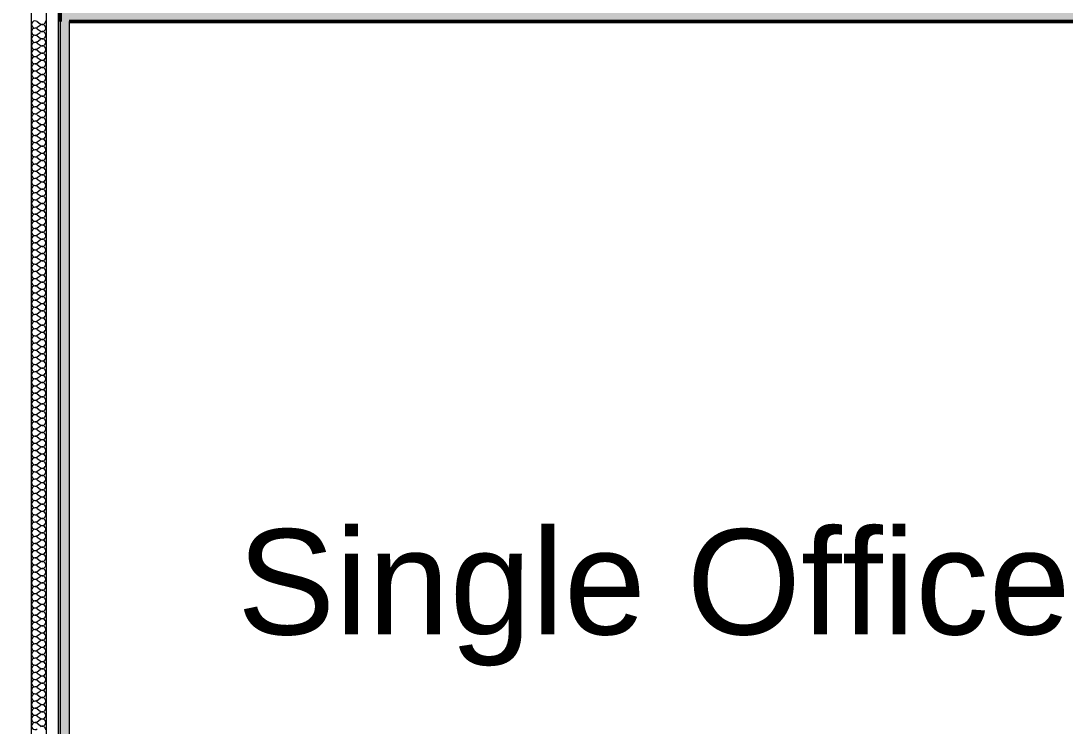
# Model space of a CAD drawing. Header units: millimetres. Extents: x -48147 to 1417267, y -496296 to 18123.
# Drawn here: x 1387187 to 1388924, y -477319 to -476147 of the extents above; entities that cross this region are included whole.
import ezdxf

# ---------------------------------------------------------------- set-up
doc = ezdxf.new("R2010")
doc.units = ezdxf.units.MM
doc.header["$MEASUREMENT"] = 0
doc.linetypes.add('Wipeout_Contour', pattern=[1000, 0, -1000])
doc.layers.add('A-95-P_Text_1_50_GA_Pen_No__1', color=7, linetype='Continuous', lineweight=13)
doc.layers.add('New_A-25-M_Wall_Int_Pen_No__1', color=7, linetype='Continuous', lineweight=13)
doc.layers.add('New_A-20-M_Ceiling', color=7, linetype='Continuous')
doc.layers.add('New_A-25-M_Wall_Int', color=7, linetype='Continuous')
for name, color, linetype, lineweight, true_color in [('New_A-20-M_Ceiling_Pen_No__107', 7, 'Continuous', 15, 0xa6a6a6), ('New_A-20-M_Ceiling_Pen_No__29', 7, 'Continuous', 50, 0x2a2a2a), ('New_A-25-M_Wall_Int_Pen_No__107', 7, 'Continuous', 15, 0xa6a6a6)]:
    doc.layers.add(name, color=color, linetype=linetype, lineweight=lineweight, true_color=true_color)
doc.styles.add('GENERATED_STYLE_2', font='')
doc.styles.get('GENERATED_STYLE_2').set_extended_font_data('Swis721 BT')

# ---------------------------------------------------------------- blocks, each defined once
blk = doc.blocks.new('*X142', base_point=(1376122.5, -491272.8))
at = {"layer": 'New_A-25-M_Wall_Int_Pen_No__107', "linetype": 'Continuous'}
for p, q in [((1387214.3, -476147.8), (1387219.1, -476151.4)), ((1387214.3, -476157.3), (1387219.1, -476153.8)), ((1387214.3, -476159.7), (1387219.1, -476163.3)), ((1387214.3, -476169.2), (1387219.1, -476165.7)), ((1387214.3, -476171.6), (1387219.1, -476175.2)), ((1387214.3, -476181.2), (1387219.1, -476177.6)), ((1387214.3, -476183.5), (1387219.1, -476187.1)), ((1387214.3, -476193.1), (1387219.1, -476189.5)), ((1387214.3, -476195.4), (1387219.1, -476199)), ((1387214.3, -476205), (1387219.1, -476201.4)), ((1387214.3, -476207.3), (1387219.1, -476210.9)), ((1387214.3, -476216.9), (1387219.1, -476213.3)), ((1387214.3, -476219.2), (1387219.1, -476222.8)), ((1387214.3, -476228.8), (1387219.1, -476225.2)), ((1387214.3, -476231.2), (1387219.1, -476234.7)), ((1387214.3, -476240.7), (1387219.1, -476237.1)), ((1387214.3, -476243.1), (1387219.1, -476246.6)), ((1387214.3, -476252.6), (1387219.1, -476249)), ((1387214.3, -476255), (1387219.1, -476258.5)), ((1387214.3, -476264.5), (1387219.1, -476260.9)), ((1387214.3, -476266.9), (1387219.1, -476270.4)), ((1387214.3, -476276.4), (1387219.1, -476272.8)), ((1387214.3, -476278.8), (1387219.1, -476282.3)), ((1387214.3, -476288.3), (1387219.1, -476284.7)), ((1387214.3, -476290.7), (1387219.1, -476294.2)), ((1387214.3, -476300.2), (1387219.1, -476296.6)), ((1387214.3, -476302.6), (1387219.1, -476306.2)), ((1387214.3, -476312.1), (1387219.1, -476308.5)), ((1387214.3, -476314.5), (1387219.1, -476318.1)), ((1387214.3, -476324), (1387219.1, -476320.4)), ((1387214.3, -476326.4), (1387219.1, -476330)), ((1387214.3, -476335.9), (1387219.1, -476332.3)), ((1387214.3, -476338.3), (1387219.1, -476341.9)), ((1387214.3, -476347.8), (1387219.1, -476344.2)), ((1387214.3, -476350.2), (1387219.1, -476353.8)), ((1387214.3, -476359.7), (1387219.1, -476356.2)), ((1387214.3, -476362.1), (1387219.1, -476365.7)), ((1387214.3, -476371.6), (1387219.1, -476368.1)), ((1387214.3, -476374), (1387219.1, -476377.6)), ((1387214.3, -476383.5), (1387219.1, -476380)), ((1387214.3, -476385.9), (1387219.1, -476389.5)), ((1387214.3, -476395.4), (1387219.1, -476391.9)), ((1387214.3, -476397.8), (1387219.1, -476401.4)), ((1387214.3, -476407.3), (1387219.1, -476403.8)), ((1387214.3, -476409.7), (1387219.1, -476413.3)), ((1387214.3, -476419.2), (1387219.1, -476415.7)), ((1387214.3, -476421.6), (1387219.1, -476425.2)), ((1387214.3, -476431.2), (1387219.1, -476427.6)), ((1387214.3, -476433.5), (1387219.1, -476437.1)), ((1387214.3, -476443.1), (1387219.1, -476439.5)), ((1387214.3, -476445.4), (1387219.1, -476449)), ((1387214.3, -476455), (1387219.1, -476451.4)), ((1387214.3, -476457.3), (1387219.1, -476460.9)), ((1387214.3, -476466.9), (1387219.1, -476463.3)), ((1387214.3, -476469.2), (1387219.1, -476472.8)), ((1387214.3, -476478.8), (1387219.1, -476475.2)), ((1387214.3, -476481.2), (1387219.1, -476484.7)), ((1387214.3, -476490.7), (1387219.1, -476487.1)), ((1387214.3, -476493.1), (1387219.1, -476496.6)), ((1387214.3, -476502.6), (1387219.1, -476499)), ((1387214.3, -476505), (1387219.1, -476508.5)), ((1387214.3, -476514.5), (1387219.1, -476510.9)), ((1387214.3, -476516.9), (1387219.1, -476520.4)), ((1387214.3, -476526.4), (1387219.1, -476522.8)), ((1387214.3, -476528.8), (1387219.1, -476532.3)), ((1387214.3, -476538.3), (1387219.1, -476534.7)), ((1387214.3, -476540.7), (1387219.1, -476544.2)), ((1387214.3, -476550.2), (1387219.1, -476546.6)), ((1387214.3, -476552.6), (1387219.1, -476556.2)), ((1387214.3, -476562.1), (1387219.1, -476558.5)), ((1387214.3, -476564.5), (1387219.1, -476568.1)), ((1387214.3, -476574), (1387219.1, -476570.4)), ((1387214.3, -476576.4), (1387219.1, -476580)), ((1387214.3, -476585.9), (1387219.1, -476582.3)), ((1387214.3, -476588.3), (1387219.1, -476591.9)), ((1387214.3, -476597.8), (1387219.1, -476594.2)), ((1387214.3, -476600.2), (1387219.1, -476603.8)), ((1387214.3, -476609.7), (1387219.1, -476606.2)), ((1387214.3, -476612.1), (1387219.1, -476615.7)), ((1387214.3, -476621.6), (1387219.1, -476618.1)), ((1387214.3, -476624), (1387219.1, -476627.6)), ((1387214.3, -476633.5), (1387219.1, -476630)), ((1387214.3, -476635.9), (1387219.1, -476639.5)), ((1387214.3, -476645.4), (1387219.1, -476641.9)), ((1387214.3, -476647.8), (1387219.1, -476651.4)), ((1387214.3, -476657.3), (1387219.1, -476653.8)), ((1387214.3, -476659.7), (1387219.1, -476663.3)), ((1387214.3, -476669.2), (1387219.1, -476665.7)), ((1387214.3, -476671.6), (1387219.1, -476675.2)), ((1387214.3, -476681.2), (1387219.1, -476677.6)), ((1387214.3, -476683.5), (1387219.1, -476687.1)), ((1387214.3, -476693.1), (1387219.1, -476689.5)), ((1387214.3, -476695.4), (1387219.1, -476699)), ((1387214.3, -476705), (1387219.1, -476701.4)), ((1387214.3, -476707.3), (1387219.1, -476710.9)), ((1387214.3, -476716.9), (1387219.1, -476713.3)), ((1387214.3, -476719.2), (1387219.1, -476722.8)), ((1387214.3, -476728.8), (1387219.1, -476725.2)), ((1387214.3, -476731.2), (1387219.1, -476734.7)), ((1387214.3, -476740.7), (1387219.1, -476737.1)), ((1387214.3, -476743.1), (1387219.1, -476746.6)), ((1387214.3, -476752.6), (1387219.1, -476749)), ((1387214.3, -476755), (1387219.1, -476758.5)), ((1387214.3, -476764.5), (1387219.1, -476760.9)), ((1387214.3, -476766.9), (1387219.1, -476770.4)), ((1387214.3, -476776.4), (1387219.1, -476772.8)), ((1387214.3, -476778.8), (1387219.1, -476782.3)), ((1387214.3, -476788.3), (1387219.1, -476784.7)), ((1387214.3, -476790.7), (1387219.1, -476794.2)), ((1387214.3, -476800.2), (1387219.1, -476796.6)), ((1387214.3, -476802.6), (1387219.1, -476806.2)), ((1387214.3, -476812.1), (1387219.1, -476808.5)), ((1387214.3, -476814.5), (1387219.1, -476818.1)), ((1387214.3, -476824), (1387219.1, -476820.4)), ((1387214.3, -476826.4), (1387219.1, -476830)), ((1387214.3, -476835.9), (1387219.1, -476832.3)), ((1387214.3, -476838.3), (1387219.1, -476841.9)), ((1387214.3, -476847.8), (1387219.1, -476844.2)), ((1387214.3, -476850.2), (1387219.1, -476853.8)), ((1387214.3, -476859.7), (1387219.1, -476856.2)), ((1387214.3, -476862.1), (1387219.1, -476865.7)), ((1387214.3, -476871.6), (1387219.1, -476868.1)), ((1387214.3, -476874), (1387219.1, -476877.6)), ((1387214.3, -476883.5), (1387219.1, -476880)), ((1387214.3, -476885.9), (1387219.1, -476889.5)), ((1387214.3, -476895.4), (1387219.1, -476891.9)), ((1387214.3, -476897.8), (1387219.1, -476901.4)), ((1387214.3, -476907.3), (1387219.1, -476903.8)), ((1387214.3, -476909.7), (1387219.1, -476913.3)), ((1387214.3, -476919.2), (1387219.1, -476915.7)), ((1387214.3, -476921.6), (1387219.1, -476925.2)), ((1387214.3, -476931.2), (1387219.1, -476927.6)), ((1387214.3, -476933.5), (1387219.1, -476937.1)), ((1387214.3, -476943.1), (1387219.1, -476939.5)), ((1387214.3, -476945.4), (1387219.1, -476949)), ((1387214.3, -476955), (1387219.1, -476951.4)), ((1387214.3, -476957.3), (1387219.1, -476960.9)), ((1387214.3, -476966.9), (1387219.1, -476963.3)), ((1387214.3, -476969.2), (1387219.1, -476972.8)), ((1387214.3, -476978.8), (1387219.1, -476975.2)), ((1387214.3, -476981.2), (1387219.1, -476984.7)), ((1387214.3, -476990.7), (1387219.1, -476987.1)), ((1387214.3, -476993.1), (1387219.1, -476996.6)), ((1387214.3, -477002.6), (1387219.1, -476999)), ((1387214.3, -477005), (1387219.1, -477008.5)), ((1387214.3, -477014.5), (1387219.1, -477010.9)), ((1387214.3, -477016.9), (1387219.1, -477020.4)), ((1387214.3, -477026.4), (1387219.1, -477022.8)), ((1387214.3, -477028.8), (1387219.1, -477032.3)), ((1387214.3, -477038.3), (1387219.1, -477034.7)), ((1387214.3, -477040.7), (1387219.1, -477044.2)), ((1387214.3, -477050.2), (1387219.1, -477046.6)), ((1387214.3, -477052.6), (1387219.1, -477056.2)), ((1387214.3, -477062.1), (1387219.1, -477058.5)), ((1387214.3, -477064.5), (1387219.1, -477068.1)), ((1387214.3, -477074), (1387219.1, -477070.4)), ((1387214.3, -477076.4), (1387219.1, -477080)), ((1387214.3, -477085.9), (1387219.1, -477082.3)), ((1387214.3, -477088.3), (1387219.1, -477091.9)), ((1387214.3, -477097.8), (1387219.1, -477094.2)), ((1387214.3, -477100.2), (1387219.1, -477103.8)), ((1387214.3, -477109.7), (1387219.1, -477106.2)), ((1387214.3, -477112.1), (1387219.1, -477115.7)), ((1387214.3, -477121.6), (1387219.1, -477118.1)), ((1387214.3, -477124), (1387219.1, -477127.6)), ((1387214.3, -477133.5), (1387219.1, -477130)), ((1387214.3, -477135.9), (1387219.1, -477139.5)), ((1387214.3, -477145.4), (1387219.1, -477141.9)), ((1387214.3, -477147.8), (1387219.1, -477151.4)), ((1387214.3, -477157.3), (1387219.1, -477153.8)), ((1387214.3, -477159.7), (1387219.1, -477163.3)), ((1387214.3, -477169.2), (1387219.1, -477165.7)), ((1387214.3, -477171.6), (1387219.1, -477175.2)), ((1387214.3, -477181.2), (1387219.1, -477177.6)), ((1387214.3, -477183.5), (1387219.1, -477187.1)), ((1387214.3, -477193.1), (1387219.1, -477189.5)), ((1387214.3, -477195.4), (1387219.1, -477199)), ((1387214.3, -477205), (1387219.1, -477201.4)), ((1387214.3, -477207.3), (1387219.1, -477210.9)), ((1387214.3, -477216.9), (1387219.1, -477213.3)), ((1387214.3, -477219.2), (1387219.1, -477222.8)), ((1387214.3, -477228.8), (1387219.1, -477225.2)), ((1387214.3, -477231.2), (1387219.1, -477234.7)), ((1387214.3, -477240.7), (1387219.1, -477237.1)), ((1387214.3, -477243.1), (1387219.1, -477246.6)), ((1387214.3, -477252.6), (1387219.1, -477249)), ((1387214.3, -477255), (1387219.1, -477258.5)), ((1387214.3, -477264.5), (1387219.1, -477260.9)), ((1387214.3, -477266.9), (1387219.1, -477270.4)), ((1387214.3, -477276.4), (1387219.1, -477272.8)), ((1387214.3, -477278.8), (1387219.1, -477282.3)), ((1387214.3, -477288.3), (1387219.1, -477284.7)), ((1387214.3, -477290.7), (1387219.1, -477294.2)), ((1387214.3, -477300.2), (1387219.1, -477296.6)), ((1387214.3, -477302.6), (1387219.1, -477306.2)), ((1387214.3, -477312.1), (1387219.1, -477308.5)), ((1387214.3, -477314.5), (1387219.1, -477318.1))]:
    blk.add_line(p, q, dxfattribs=at)
for centre, start, end in [((1387210.7, -476152.6), 53.1301, 306.8699), ((1387222.6, -476146.6), 233.1301, 0), ((1387210.7, -476164.5), 53.1301, 306.8699), ((1387222.6, -476158.5), 0, 126.8699), ((1387222.6, -476158.5), 233.1301, 0), ((1387210.7, -476176.4), 53.1301, 306.8699), ((1387222.6, -476170.4), 0, 126.8699), ((1387222.6, -476170.4), 233.1301, 0), ((1387222.6, -476182.3), 0, 126.8699), ((1387210.7, -476188.3), 53.1301, 306.8699), ((1387210.7, -476200.2), 53.1301, 306.8699), ((1387222.6, -476182.3), 233.1301, 0), ((1387222.6, -476194.2), 0, 126.8699), ((1387222.6, -476194.2), 233.1301, 0), ((1387210.7, -476212.1), 53.1301, 306.8699), ((1387222.6, -476206.2), 0, 126.8699), ((1387222.6, -476206.2), 233.1301, 0), ((1387222.6, -476218.1), 0, 126.8699), ((1387210.7, -476224), 53.1301, 306.8699), ((1387210.7, -476235.9), 53.1301, 306.8699), ((1387222.6, -476218.1), 233.1301, 0), ((1387222.6, -476230), 0, 126.8699), ((1387222.6, -476230), 233.1301, 0), ((1387210.7, -476247.8), 53.1301, 306.8699), ((1387222.6, -476241.9), 0, 126.8699), ((1387222.6, -476241.9), 233.1301, 0), ((1387222.6, -476253.8), 0, 126.8699), ((1387210.7, -476259.7), 53.1301, 306.8699), ((1387210.7, -476271.6), 53.1301, 306.8699), ((1387222.6, -476253.8), 233.1301, 0), ((1387222.6, -476265.7), 0, 126.8699), ((1387222.6, -476265.7), 233.1301, 0), ((1387210.7, -476283.5), 53.1301, 306.8699), ((1387222.6, -476277.6), 0, 126.8699), ((1387222.6, -476277.6), 233.1301, 0), ((1387222.6, -476289.5), 0, 126.8699), ((1387210.7, -476295.4), 53.1301, 306.8699), ((1387210.7, -476307.3), 53.1301, 306.8699), ((1387222.6, -476289.5), 233.1301, 0), ((1387222.6, -476301.4), 0, 126.8699), ((1387222.6, -476301.4), 233.1301, 0), ((1387210.7, -476319.2), 53.1301, 306.8699), ((1387222.6, -476313.3), 0, 126.8699), ((1387222.6, -476313.3), 233.1301, 0), ((1387222.6, -476325.2), 0, 126.8699), ((1387210.7, -476331.2), 53.1301, 306.8699), ((1387210.7, -476343.1), 53.1301, 306.8699), ((1387222.6, -476325.2), 233.1301, 0), ((1387222.6, -476337.1), 0, 126.8699), ((1387222.6, -476337.1), 233.1301, 0), ((1387210.7, -476355), 53.1301, 306.8699), ((1387222.6, -476349), 0, 126.8699), ((1387222.6, -476349), 233.1301, 0), ((1387222.6, -476360.9), 0, 126.8699), ((1387210.7, -476366.9), 53.1301, 306.8699), ((1387222.6, -476360.9), 233.1301, 0), ((1387222.6, -476372.8), 0, 126.8699), ((1387210.7, -476378.8), 53.1301, 306.8699), ((1387210.7, -476390.7), 53.1301, 306.8699), ((1387222.6, -476372.8), 233.1301, 0), ((1387222.6, -476384.7), 0, 126.8699), ((1387222.6, -476384.7), 233.1301, 0), ((1387210.7, -476402.6), 53.1301, 306.8699), ((1387222.6, -476396.6), 0, 126.8699), ((1387222.6, -476396.6), 233.1301, 0), ((1387222.6, -476408.5), 0, 126.8699), ((1387210.7, -476414.5), 53.1301, 306.8699), ((1387210.7, -476426.4), 53.1301, 306.8699), ((1387222.6, -476408.5), 233.1301, 0), ((1387222.6, -476420.4), 0, 126.8699), ((1387222.6, -476420.4), 233.1301, 0), ((1387210.7, -476438.3), 53.1301, 306.8699), ((1387222.6, -476432.3), 0, 126.8699), ((1387222.6, -476432.3), 233.1301, 0), ((1387222.6, -476444.2), 0, 126.8699), ((1387210.7, -476450.2), 53.1301, 306.8699), ((1387210.7, -476462.1), 53.1301, 306.8699), ((1387222.6, -476444.2), 233.1301, 0), ((1387222.6, -476456.2), 0, 126.8699), ((1387222.6, -476456.2), 233.1301, 0), ((1387210.7, -476474), 53.1301, 306.8699), ((1387222.6, -476468.1), 0, 126.8699), ((1387222.6, -476468.1), 233.1301, 0), ((1387222.6, -476480), 0, 126.8699), ((1387210.7, -476485.9), 53.1301, 306.8699), ((1387210.7, -476497.8), 53.1301, 306.8699), ((1387222.6, -476480), 233.1301, 0), ((1387222.6, -476491.9), 0, 126.8699), ((1387222.6, -476491.9), 233.1301, 0), ((1387210.7, -476509.7), 53.1301, 306.8699), ((1387222.6, -476503.8), 0, 126.8699), ((1387222.6, -476503.8), 233.1301, 0), ((1387222.6, -476515.7), 0, 126.8699), ((1387210.7, -476521.6), 53.1301, 306.8699), ((1387210.7, -476533.5), 53.1301, 306.8699), ((1387222.6, -476515.7), 233.1301, 0), ((1387222.6, -476527.6), 0, 126.8699), ((1387222.6, -476527.6), 233.1301, 0), ((1387210.7, -476545.4), 53.1301, 306.8699), ((1387222.6, -476539.5), 0, 126.8699), ((1387222.6, -476539.5), 233.1301, 0), ((1387222.6, -476551.4), 0, 126.8699), ((1387210.7, -476557.3), 53.1301, 306.8699), ((1387210.7, -476569.2), 53.1301, 306.8699), ((1387222.6, -476551.4), 233.1301, 0), ((1387222.6, -476563.3), 0, 126.8699), ((1387222.6, -476563.3), 233.1301, 0), ((1387210.7, -476581.2), 53.1301, 306.8699), ((1387222.6, -476575.2), 0, 126.8699), ((1387222.6, -476575.2), 233.1301, 0), ((1387210.7, -476593.1), 53.1301, 306.8699), ((1387222.6, -476587.1), 0, 126.8699), ((1387222.6, -476587.1), 233.1301, 0), ((1387222.6, -476599), 0, 126.8699), ((1387210.7, -476605), 53.1301, 306.8699), ((1387210.7, -476616.9), 53.1301, 306.8699), ((1387222.6, -476599), 233.1301, 0), ((1387222.6, -476610.9), 0, 126.8699), ((1387222.6, -476610.9), 233.1301, 0), ((1387210.7, -476628.8), 53.1301, 306.8699), ((1387222.6, -476622.8), 0, 126.8699), ((1387222.6, -476622.8), 233.1301, 0), ((1387222.6, -476634.7), 0, 126.8699), ((1387210.7, -476640.7), 53.1301, 306.8699), ((1387210.7, -476652.6), 53.1301, 306.8699), ((1387222.6, -476634.7), 233.1301, 0), ((1387222.6, -476646.6), 0, 126.8699), ((1387222.6, -476646.6), 233.1301, 0), ((1387210.7, -476664.5), 53.1301, 306.8699), ((1387222.6, -476658.5), 0, 126.8699), ((1387222.6, -476658.5), 233.1301, 0), ((1387222.6, -476670.4), 0, 126.8699), ((1387210.7, -476676.4), 53.1301, 306.8699), ((1387210.7, -476688.3), 53.1301, 306.8699), ((1387222.6, -476670.4), 233.1301, 0), ((1387222.6, -476682.3), 0, 126.8699), ((1387222.6, -476682.3), 233.1301, 0), ((1387210.7, -476700.2), 53.1301, 306.8699), ((1387222.6, -476694.2), 0, 126.8699), ((1387222.6, -476694.2), 233.1301, 0), ((1387222.6, -476706.2), 0, 126.8699), ((1387210.7, -476712.1), 53.1301, 306.8699), ((1387210.7, -476724), 53.1301, 306.8699), ((1387222.6, -476706.2), 233.1301, 0), ((1387222.6, -476718.1), 0, 126.8699), ((1387222.6, -476718.1), 233.1301, 0), ((1387210.7, -476735.9), 53.1301, 306.8699), ((1387222.6, -476730), 0, 126.8699), ((1387222.6, -476730), 233.1301, 0), ((1387222.6, -476741.9), 0, 126.8699), ((1387210.7, -476747.8), 53.1301, 306.8699), ((1387210.7, -476759.7), 53.1301, 306.8699), ((1387222.6, -476741.9), 233.1301, 0), ((1387222.6, -476753.8), 0, 126.8699), ((1387222.6, -476753.8), 233.1301, 0), ((1387210.7, -476771.6), 53.1301, 306.8699), ((1387222.6, -476765.7), 0, 126.8699), ((1387222.6, -476765.7), 233.1301, 0), ((1387222.6, -476777.6), 0, 126.8699), ((1387210.7, -476783.5), 53.1301, 306.8699), ((1387222.6, -476777.6), 233.1301, 0), ((1387222.6, -476789.5), 0, 126.8699), ((1387210.7, -476795.4), 53.1301, 306.8699), ((1387210.7, -476807.3), 53.1301, 306.8699), ((1387222.6, -476789.5), 233.1301, 0), ((1387222.6, -476801.4), 0, 126.8699), ((1387222.6, -476801.4), 233.1301, 0), ((1387210.7, -476819.2), 53.1301, 306.8699), ((1387222.6, -476813.3), 0, 126.8699), ((1387222.6, -476813.3), 233.1301, 0), ((1387222.6, -476825.2), 0, 126.8699), ((1387210.7, -476831.2), 53.1301, 306.8699), ((1387210.7, -476843.1), 53.1301, 306.8699), ((1387222.6, -476825.2), 233.1301, 0), ((1387222.6, -476837.1), 0, 126.8699), ((1387222.6, -476837.1), 233.1301, 0), ((1387210.7, -476855), 53.1301, 306.8699), ((1387222.6, -476849), 0, 126.8699), ((1387222.6, -476849), 233.1301, 0), ((1387222.6, -476860.9), 0, 126.8699), ((1387210.7, -476866.9), 53.1301, 306.8699), ((1387210.7, -476878.8), 53.1301, 306.8699), ((1387222.6, -476860.9), 233.1301, 0), ((1387222.6, -476872.8), 0, 126.8699), ((1387222.6, -476872.8), 233.1301, 0), ((1387210.7, -476890.7), 53.1301, 306.8699), ((1387222.6, -476884.7), 0, 126.8699), ((1387222.6, -476884.7), 233.1301, 0), ((1387222.6, -476896.6), 0, 126.8699), ((1387210.7, -476902.6), 53.1301, 306.8699), ((1387210.7, -476914.5), 53.1301, 306.8699), ((1387222.6, -476896.6), 233.1301, 0), ((1387222.6, -476908.5), 0, 126.8699), ((1387222.6, -476908.5), 233.1301, 0), ((1387210.7, -476926.4), 53.1301, 306.8699), ((1387222.6, -476920.4), 0, 126.8699), ((1387222.6, -476920.4), 233.1301, 0), ((1387222.6, -476932.3), 0, 126.8699), ((1387210.7, -476938.3), 53.1301, 306.8699), ((1387210.7, -476950.2), 53.1301, 306.8699), ((1387222.6, -476932.3), 233.1301, 0), ((1387222.6, -476944.2), 0, 126.8699), ((1387222.6, -476944.2), 233.1301, 0), ((1387210.7, -476962.1), 53.1301, 306.8699), ((1387222.6, -476956.2), 0, 126.8699), ((1387222.6, -476956.2), 233.1301, 0), ((1387222.6, -476968.1), 0, 126.8699), ((1387210.7, -476974), 53.1301, 306.8699), ((1387210.7, -476985.9), 53.1301, 306.8699), ((1387222.6, -476968.1), 233.1301, 0), ((1387222.6, -476980), 0, 126.8699), ((1387222.6, -476980), 233.1301, 0), ((1387210.7, -476997.8), 53.1301, 306.8699), ((1387222.6, -476991.9), 0, 126.8699), ((1387222.6, -476991.9), 233.1301, 0), ((1387210.7, -477009.7), 53.1301, 306.8699), ((1387222.6, -477003.8), 0, 126.8699), ((1387222.6, -477003.8), 233.1301, 0), ((1387222.6, -477015.7), 0, 126.8699), ((1387210.7, -477021.6), 53.1301, 306.8699), ((1387210.7, -477033.5), 53.1301, 306.8699), ((1387222.6, -477015.7), 233.1301, 0), ((1387222.6, -477027.6), 0, 126.8699), ((1387222.6, -477027.6), 233.1301, 0), ((1387210.7, -477045.4), 53.1301, 306.8699), ((1387222.6, -477039.5), 0, 126.8699), ((1387222.6, -477039.5), 233.1301, 0), ((1387222.6, -477051.4), 0, 126.8699), ((1387210.7, -477057.3), 53.1301, 306.8699), ((1387210.7, -477069.2), 53.1301, 306.8699), ((1387222.6, -477051.4), 233.1301, 0), ((1387222.6, -477063.3), 0, 126.8699), ((1387222.6, -477063.3), 233.1301, 0), ((1387210.7, -477081.2), 53.1301, 306.8699), ((1387222.6, -477075.2), 0, 126.8699), ((1387222.6, -477075.2), 233.1301, 0), ((1387222.6, -477087.1), 0, 126.8699), ((1387210.7, -477093.1), 53.1301, 306.8699), ((1387210.7, -477105), 53.1301, 306.8699), ((1387222.6, -477087.1), 233.1301, 0), ((1387222.6, -477099), 0, 126.8699), ((1387222.6, -477099), 233.1301, 0), ((1387210.7, -477116.9), 53.1301, 306.8699), ((1387222.6, -477110.9), 0, 126.8699), ((1387222.6, -477110.9), 233.1301, 0), ((1387222.6, -477122.8), 0, 126.8699), ((1387210.7, -477128.8), 53.1301, 306.8699), ((1387210.7, -477140.7), 53.1301, 306.8699), ((1387222.6, -477122.8), 233.1301, 0), ((1387222.6, -477134.7), 0, 126.8699), ((1387222.6, -477134.7), 233.1301, 0), ((1387210.7, -477152.6), 53.1301, 306.8699), ((1387222.6, -477146.6), 0, 126.8699), ((1387222.6, -477146.6), 233.1301, 0), ((1387222.6, -477158.5), 0, 126.8699), ((1387210.7, -477164.5), 53.1301, 306.8699), ((1387210.7, -477176.4), 53.1301, 306.8699), ((1387222.6, -477158.5), 233.1301, 0), ((1387222.6, -477170.4), 0, 126.8699), ((1387222.6, -477170.4), 233.1301, 0), ((1387210.7, -477188.3), 53.1301, 306.8699), ((1387222.6, -477182.3), 0, 126.8699), ((1387222.6, -477182.3), 233.1301, 0), ((1387222.6, -477194.2), 0, 126.8699), ((1387210.7, -477200.2), 53.1301, 306.8699), ((1387222.6, -477194.2), 233.1301, 0), ((1387222.6, -477206.2), 0, 126.8699), ((1387210.7, -477212.1), 53.1301, 306.8699), ((1387210.7, -477224), 53.1301, 306.8699), ((1387222.6, -477206.2), 233.1301, 0), ((1387222.6, -477218.1), 0, 126.8699), ((1387222.6, -477218.1), 233.1301, 0), ((1387210.7, -477235.9), 53.1301, 306.8699), ((1387222.6, -477230), 0, 126.8699), ((1387222.6, -477230), 233.1301, 0), ((1387222.6, -477241.9), 0, 126.8699), ((1387210.7, -477247.8), 53.1301, 306.8699), ((1387210.7, -477259.7), 53.1301, 306.8699), ((1387222.6, -477241.9), 233.1301, 0), ((1387222.6, -477253.8), 0, 126.8699), ((1387222.6, -477253.8), 233.1301, 0), ((1387210.7, -477271.6), 53.1301, 306.8699), ((1387222.6, -477265.7), 0, 126.8699), ((1387222.6, -477265.7), 233.1301, 0), ((1387222.6, -477277.6), 0, 126.8699), ((1387210.7, -477283.5), 53.1301, 306.8699), ((1387210.7, -477295.4), 53.1301, 306.8699), ((1387222.6, -477277.6), 233.1301, 0), ((1387222.6, -477289.5), 0, 126.8699), ((1387222.6, -477289.5), 233.1301, 0), ((1387210.7, -477307.3), 53.1301, 306.8699), ((1387222.6, -477301.4), 0, 126.8699), ((1387222.6, -477301.4), 233.1301, 0), ((1387222.6, -477313.3), 0, 126.8699), ((1387210.7, -477319.2), 53.1301, 306.8699), ((1387222.6, -477313.3), 233.1301, 0), ((1387222.6, -477325.2), 0, 126.8699)]:
    blk.add_arc(centre, 5.95, start, end, dxfattribs=at)
blk = doc.blocks.new('Section Elem_116_2', base_point=(1376122.5, -491272.8))
at = {"layer": 'New_A-25-M_Wall_Int_Pen_No__107', "linetype": 'Continuous', "lineweight": 0, "true_color": 0x535353}
blk.add_hatch(color=251, dxfattribs=at).paths.add_polyline_path([(1387249.2, -479122.8), (1387252.2, -479122.8), (1387252.2, -476147.8), (1387252.2, -476122.8), (1387252.2, -475349.3), (1387249.2, -475349.3)])
at = {"layer": 'New_A-25-M_Wall_Int_Pen_No__107', "linetype": 'Continuous'}
blk.add_hatch(color=256, dxfattribs=at).paths.add_polyline_path([(1387252.2, -479122.8), (1387267.2, -479122.8), (1387267.2, -476147.8), (1387252.2, -476147.8)])
at = {"layer": 'New_A-25-M_Wall_Int_Pen_No__1', "linetype": 'Continuous'}
blk.add_line((1387267.2, -476147.8), (1387267.2, -479122.8), dxfattribs=at)
at = {"color": 254, "linetype": 'Wipeout_Contour', "lineweight": 0, "ltscale": 5868137.638640623}
blk.add_wipeout([(1387229.2, -479122.8), (1387249.2, -479122.8), (1387249.2, -475349.3), (1387229.2, -475349.3)], dxfattribs=at).dxf.layer = 'New_A-25-M_Wall_Int'
at = {"layer": 'New_A-25-M_Wall_Int_Pen_No__1', "linetype": 'Continuous'}
for p, q in [((1387249.2, -475349.3), (1387249.2, -479122.8)), ((1387252.2, -476147.8), (1387252.2, -479122.8))]:
    blk.add_line(p, q, dxfattribs=at)
at = {"color": 254, "linetype": 'Wipeout_Contour', "lineweight": 0, "ltscale": 5868052.533970559}
blk.add_wipeout([(1387204.2, -479122.8), (1387229.2, -479122.8), (1387229.2, -475349.3), (1387204.2, -475349.3)], dxfattribs=at).dxf.layer = 'New_A-25-M_Wall_Int'
at = {"layer": 'New_A-25-M_Wall_Int_Pen_No__1', "linetype": 'Continuous'}
blk.add_line((1387229.2, -475349.3), (1387229.2, -479122.8), dxfattribs=at)
at = {"layer": 'New_A-25-M_Wall_Int'}
blk.add_blockref('*X142', (1376122.5, -491272.8), dxfattribs=at)
at = {"color": 254, "linetype": 'Wipeout_Contour', "lineweight": 0, "ltscale": 5867969.320636891}
blk.add_wipeout([(1387185.2, -479122.8), (1387204.2, -479122.8), (1387204.2, -475349.3), (1387185.2, -475349.3)], dxfattribs=at).dxf.layer = 'New_A-25-M_Wall_Int'
at = {"layer": 'New_A-25-M_Wall_Int_Pen_No__1', "linetype": 'Continuous'}
blk.add_line((1387204.2, -475349.3), (1387204.2, -479122.8), dxfattribs=at)
blk = doc.blocks.new('Section Elem_265_2', base_point=(1376122.5, -491272.8))
at = {"layer": 'New_A-20-M_Ceiling_Pen_No__107', "linetype": 'Continuous'}
blk.add_hatch(color=256, dxfattribs=at).paths.add_polyline_path([(1387252.2, -476147.8), (1389491.2, -476147.8), (1389491.2, -476122.8), (1387252.2, -476122.8)])
at = {"layer": 'New_A-20-M_Ceiling_Pen_No__29', "linetype": 'Continuous'}
for p, q in [((1387252.2, -476122.8), (1387252.2, -476147.8)), ((1389491.2, -476147.8), (1387267.2, -476147.8))]:
    blk.add_line(p, q, dxfattribs=at)

msp = doc.modelspace()

# ---------------------------------------------------------------- block references
at = {"layer": 'New_A-25-M_Wall_Int'}
msp.add_blockref('Section Elem_116_2', (1376122.5, -491272.8), dxfattribs=at)

# ---------------------------------------------------------------- texts
at = {"layer": 'A-95-P_Text_1_50_GA_Pen_No__1', "linetype": 'Continuous', "insert": (1388239.7, -476991.9), "char_height": 175, "attachment_point": 2, "style": 'GENERATED_STYLE_2'}
msp.add_mtext('\\A1;{\\fSwis721 BT|b0|i0|c0|p34;Single Office}', dxfattribs=at)

# ---------------------------------------------------------------- next in the draw order: block references
at = {"layer": 'New_A-20-M_Ceiling'}
msp.add_blockref('Section Elem_265_2', (1376122.5, -491272.8), dxfattribs=at)

doc.saveas('drawing.dxf')
